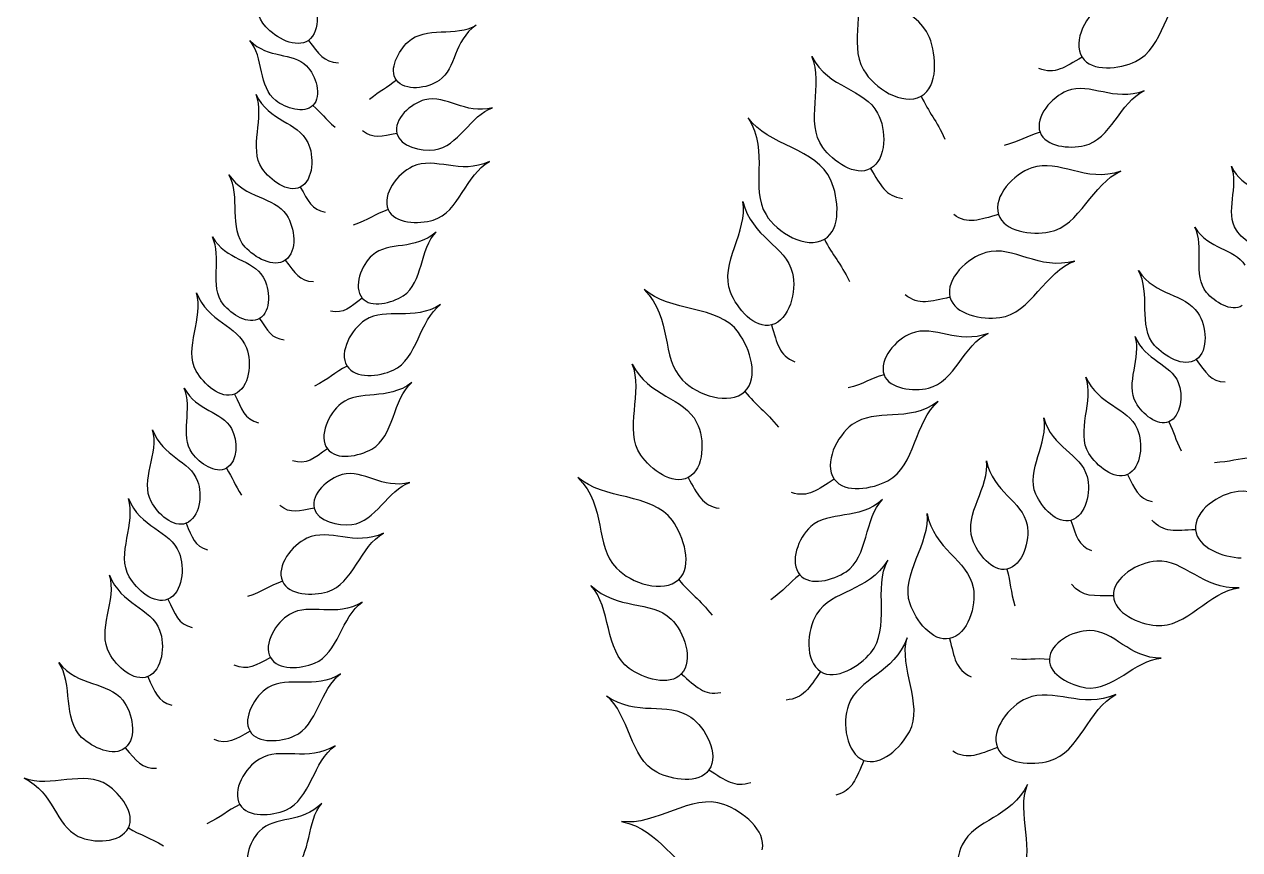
# Model space of a CAD drawing. Extents: x 5.1 to 68.9, y 5.1 to 68.9.
# Drawn here: x 27.29 to 39.26, y 47.22 to 55.35 of the extents above; entities that cross this region are included whole.
import ezdxf

# ---------------------------------------------------------------- set-up
doc = ezdxf.new("R2010")
doc.units = 0
doc.layers.add('View004', color=7, linetype='CONTINUOUS')

msp = doc.modelspace()

# ---------------------------------------------------------------- linework, layer by layer
at = {"layer": 'View004', "color": 1}
for p, q in [((30.088758, 55.190813), (30.088758, 55.190813)), ((37.706807, 55.025231), (37.706807, 55.025231)), ((30.955231, 54.799533), (30.955231, 54.799561)), ((36.122243, 54.641932), (36.122243, 54.641932)), ((30.133301, 54.550473), (30.133301, 54.550473)), ((30.95915, 54.275033), (30.95915, 54.275033)), ((37.293575, 54.285916), (37.293575, 54.285935)), ((35.623931, 53.928593), (35.623931, 53.928593)), ((30.009334, 53.747183), (30.009334, 53.747183)), ((30.874543, 53.525264), (30.874543, 53.525262)), ((36.883713, 53.476597), (36.883713, 53.476597)), ((35.169841, 53.233367), (35.169841, 53.233367)), ((29.861561, 53.027052), (29.861561, 53.027052)), ((36.406313, 52.662298), (36.406313, 52.662298)), ((30.618858, 52.654451), (30.618858, 52.654451)), ((29.607729, 52.452602), (29.607729, 52.452602)), ((34.648858, 52.38999), (34.648858, 52.38999)), ((30.469253, 51.984972), (30.469253, 51.984971)), ((38.830069, 52.048555), (38.830069, 52.048555)), ((35.757413, 51.899119), (35.757413, 51.899139)), ((29.362451, 51.708889), (29.362451, 51.708889)), ((34.386641, 51.734346), (34.386641, 51.734346)), ((38.561509, 51.435499), (38.561506, 51.435499)), ((30.276719, 51.169092), (30.276719, 51.169092)), ((29.282304, 50.978452), (29.282304, 50.978452)), ((33.826783, 50.886355), (33.826783, 50.886355)), ((35.266842, 50.871887), (35.266842, 50.871887)), ((38.153757, 50.917664), (38.153757, 50.917664)), ((30.145172, 50.585937), (30.145172, 50.585937)), ((28.884084, 50.436927), (28.884084, 50.436927)), ((37.59766, 50.465973), (37.59766, 50.465973)), ((38.82314, 50.373661), (38.82314, 50.373661)), ((34.927526, 49.929367), (34.927526, 49.929364)), ((36.967232, 49.985467), (36.967232, 49.985467)), ((29.833123, 49.866952), (29.833123, 49.86695)), ((33.735137, 49.883784), (33.735137, 49.883784)), ((28.705556, 49.689632), (28.705556, 49.689632)), ((38.015093, 49.722461), (38.015093, 49.722461)), ((36.401971, 49.301921), (36.401971, 49.301921)), ((29.715447, 49.114596), (29.715447, 49.114596)), ((37.384733, 49.09755), (37.384733, 49.09755)), ((33.760849, 48.953853), (33.760849, 48.953853)), ((35.131628, 48.978446), (35.131628, 48.978446)), ((28.507322, 48.9284), (28.507322, 48.9284)), ((29.514465, 48.389664), (29.514465, 48.389664)), ((36.873069, 48.229277), (36.873069, 48.229277)), ((28.284644, 48.225512), (28.284644, 48.225512)), ((34.033254, 48.009547), (34.033254, 48.009547)), ((35.558369, 48.103597), (35.558369, 48.103597)), ((29.413527, 47.667996), (29.413527, 47.667996)), ((28.316431, 47.438068), (28.316431, 47.438068))]:
    msp.add_line(p, q, dxfattribs=at)
for points in [[(29.668269, 55.323376), (29.493377, 55.511736), (29.621902, 55.858021), (29.491517, 56.073949)], [(35.406059, 55.859272), (35.611496, 55.50371), (35.397461, 55.175114), (35.554816, 54.900534)], [(36.203164, 55.220382), (36.07747, 55.53685), (35.590075, 55.580338), (35.406059, 55.859272)], [(30.096649, 55.661448), (30.186021, 55.532489), (30.216061, 55.282528), (30.088758, 55.190813)], [(38.23399, 54.983683), (38.51313, 55.114555), (38.525822, 55.557405), (38.767856, 55.738936)], [(37.909534, 55.552154), (37.752193, 55.448907), (37.606455, 55.184434), (37.706807, 55.025231)], [(30.088758, 55.190813), (29.969518, 55.104906), (29.768266, 55.215677), (29.668269, 55.323376)], [(31.070511, 55.176659), (31.237607, 55.334543), (31.54831, 55.222295), (31.740409, 55.34059)], [(31.740409, 55.34059), (31.513366, 55.181498), (31.550748, 54.919398), (31.376206, 54.796173)], [(29.767839, 54.597807), (29.596271, 54.727116), (29.651178, 55.030927), (29.512185, 55.189456)], [(29.512185, 55.189456), (29.694226, 55.005102), (29.92989, 55.080473), (30.070685, 54.938891)], [(30.088758, 55.190813), (30.191324, 55.060123), (30.23829, 54.974593), (30.383853, 54.971303)], [(30.955231, 54.799561), (30.877471, 54.905534), (30.974971, 55.086387), (31.070511, 55.176659)], [(36.122243, 54.641932), (36.292908, 54.73563), (36.275032, 55.039437), (36.203164, 55.220382)], [(30.070685, 54.938891), (30.163161, 54.845902), (30.224583, 54.644634), (30.133301, 54.550473)], [(35.152742, 54.137039), (34.974025, 54.378467), (35.168167, 54.763997), (35.044713, 55.031675)], [(35.044713, 55.031675), (35.215634, 54.712294), (35.561485, 54.71985), (35.694078, 54.474177)], [(37.706807, 55.025231), (37.534015, 54.925989), (37.44335, 54.851981), (37.279996, 54.913738)], [(37.706807, 55.025231), (37.800804, 54.876111), (38.074388, 54.908854), (38.23399, 54.983683)], [(35.554816, 54.900534), (35.658165, 54.720189), (35.940039, 54.541898), (36.122243, 54.641932)], [(30.955231, 54.799561), (30.863031, 54.722088), (30.793441, 54.696334), (30.692038, 54.607701)], [(31.376206, 54.796173), (31.261569, 54.715237), (31.038249, 54.686422), (30.955231, 54.799533)], [(37.560529, 54.692815), (37.409135, 54.634555), (37.238091, 54.438349), (37.293575, 54.285916)], [(38.317699, 54.693535), (38.019018, 54.577372), (37.791029, 54.781545), (37.560529, 54.692815)], [(37.730111, 54.154718), (37.989154, 54.214022), (38.08067, 54.58478), (38.317699, 54.693535)], [(29.634139, 53.929758), (29.496613, 54.13041), (29.665088, 54.436703), (29.57306, 54.656973)], [(29.57306, 54.656973), (29.701981, 54.393462), (29.982102, 54.389391), (30.082174, 54.186661)], [(30.133301, 54.550473), (30.047799, 54.462276), (29.865935, 54.523869), (29.767839, 54.597807)], [(31.236399, 54.605539), (31.097071, 54.569962), (30.926127, 54.414987), (30.95915, 54.275033)], [(31.903049, 54.527562), (31.628047, 54.456301), (31.448529, 54.659709), (31.236399, 54.605539)], [(36.122243, 54.641932), (36.197627, 54.480262), (36.274976, 54.402177), (36.355742, 54.219769)], [(30.133301, 54.550473), (30.219082, 54.477617), (30.253679, 54.417519), (30.35118, 54.337926)], [(31.329835, 54.114204), (31.564041, 54.139526), (31.683091, 54.456423), (31.903049, 54.527562)], [(35.694078, 54.474177), (35.781167, 54.312821), (35.783667, 54.018618), (35.623931, 53.928593)], [(35.233708, 53.813947), (35.098759, 54.12658), (34.610295, 54.155712), (34.418153, 54.42911)], [(34.418153, 54.42911), (34.633961, 54.079746), (34.429685, 53.744995), (34.595051, 53.475164)], [(30.95915, 54.275033), (30.809651, 54.246184), (30.725765, 54.215194), (30.623032, 54.300356)], [(30.95915, 54.275033), (30.990083, 54.143943), (31.195925, 54.099725), (31.329835, 54.114204)], [(37.293575, 54.285935), (37.159913, 54.247019), (37.090486, 54.196649), (36.940187, 54.156051)], [(37.293575, 54.285935), (37.345547, 54.143156), (37.582, 54.120808), (37.730111, 54.154718)], [(30.082174, 54.186661), (30.147903, 54.05351), (30.141261, 53.815336), (30.009334, 53.747183)], [(35.623931, 53.928593), (35.474311, 53.844269), (35.254926, 53.998999), (35.152742, 54.137039)], [(31.870559, 53.997406), (31.579902, 53.862414), (31.339345, 54.051616), (31.114977, 53.948374)], [(31.318564, 53.422179), (31.573294, 53.4979), (31.640955, 53.873742), (31.870559, 53.997406)], [(38.089431, 53.902561), (37.737912, 53.781475), (37.482898, 54.028517), (37.211663, 53.936156)], [(29.464948, 53.156679), (29.301309, 53.336671), (29.426379, 53.663101), (29.305133, 53.86874)], [(29.305133, 53.86874), (29.468831, 53.625303), (29.746884, 53.659524), (29.873703, 53.47236)], [(30.009334, 53.747183), (29.885763, 53.683347), (29.71277, 53.815032), (29.634139, 53.929758)], [(31.114977, 53.948374), (30.967612, 53.880566), (30.809442, 53.673844), (30.874543, 53.525264)], [(35.623931, 53.928593), (35.726119, 53.763517), (35.769584, 53.658095), (35.938218, 53.635412)], [(37.211663, 53.936156), (37.033516, 53.875496), (36.826321, 53.655823), (36.883713, 53.476597)], [(37.383796, 53.304649), (37.686781, 53.361626), (37.809717, 53.78726), (38.089431, 53.902561)], [(39.228121, 53.3212), (39.109372, 53.495262), (39.255877, 53.760256), (39.176575, 53.951225)], [(39.176575, 53.951225), (39.287752, 53.722732), (39.530384, 53.71868), (39.616686, 53.542889)], [(30.009334, 53.747183), (30.087174, 53.610577), (30.119245, 53.523978), (30.255053, 53.500654)], [(35.169841, 53.233367), (35.337675, 53.332046), (35.310869, 53.635195), (35.233708, 53.813947)], [(30.874543, 53.525262), (30.743637, 53.477892), (30.677567, 53.423194), (30.530167, 53.373084)], [(30.874543, 53.525262), (30.935522, 53.386092), (31.17292, 53.378883), (31.318564, 53.422179)], [(34.245802, 52.710948), (34.134036, 52.989759), (34.419467, 53.31357), (34.367811, 53.603785)], [(34.367811, 53.603785), (34.452297, 53.251534), (34.788791, 53.171276), (34.85486, 52.900036)], [(29.873703, 53.47236), (29.957, 53.349432), (29.982945, 53.112582), (29.861561, 53.027052)], [(34.595051, 53.475164), (34.703661, 53.297937), (34.990658, 53.128016), (35.169841, 53.233367)], [(36.883713, 53.476597), (36.691606, 53.423675), (36.585325, 53.374667), (36.442582, 53.475279)], [(36.883713, 53.476597), (36.937471, 53.308721), (37.210559, 53.272069), (37.383796, 53.304649)], [(29.25058, 52.59347), (29.11018, 52.767785), (29.243003, 53.060725), (29.14295, 53.256265)], [(29.14295, 53.256265), (29.279915, 53.023674), (29.53718, 53.039815), (29.643368, 52.860936)], [(31.34852, 53.304304), (31.134895, 53.117037), (30.883105, 53.218047), (30.717961, 53.074307)], [(31.022276, 52.677404), (31.220107, 52.805296), (31.184011, 53.141887), (31.34852, 53.304304)], [(38.932434, 52.710222), (38.792781, 52.877424), (38.91696, 53.164803), (38.816203, 53.35336)], [(38.816203, 53.35336), (38.953525, 53.129387), (39.203604, 53.149554), (39.310043, 52.977318)], [(39.552772, 53.162352), (39.445615, 53.10729), (39.296017, 53.22168), (39.228121, 53.3212)], [(29.861561, 53.027052), (29.747865, 52.946938), (29.558511, 53.053765), (29.464948, 53.156679)], [(35.169841, 53.233367), (35.249948, 53.073985), (35.329561, 52.99821), (35.415659, 52.818257)], [(37.634395, 53.018687), (37.276533, 52.91788), (37.036049, 53.179088), (36.759981, 53.102372)], [(29.861561, 53.027052), (29.957327, 52.902355), (30.000924, 52.820947), (30.138645, 52.816388)], [(30.717961, 53.074307), (30.609494, 52.9799), (30.526451, 52.764627), (30.618858, 52.654451)], [(36.759981, 53.102372), (36.578659, 53.051988), (36.359253, 52.844511), (36.406313, 52.662298)], [(36.895755, 52.462063), (37.201501, 52.501638), (37.348551, 52.919554), (37.634395, 53.018687)], [(34.85486, 52.900036), (34.898257, 52.721887), (34.826184, 52.436637), (34.648858, 52.38999)], [(38.421467, 52.186449), (38.254134, 52.374086), (38.386622, 52.710202), (38.263355, 52.923924)], [(38.263355, 52.923924), (38.430121, 52.670719), (38.717818, 52.703331), (38.847028, 52.508646)], [(29.643368, 52.860936), (29.713114, 52.74345), (29.72392, 52.524484), (29.607729, 52.452602)], [(28.984233, 51.93546), (28.857854, 52.159279), (29.063268, 52.46626), (28.986581, 52.70656)], [(28.986581, 52.70656), (29.098141, 52.417361), (29.392637, 52.387405), (29.4794, 52.164831)], [(30.618858, 52.654451), (30.705413, 52.551254), (30.909165, 52.604278), (31.022276, 52.677404)], [(34.323839, 52.315042), (34.124663, 52.59123), (33.641406, 52.514368), (33.39484, 52.739914)], [(33.39484, 52.739914), (33.680893, 52.445292), (33.553588, 52.074373), (33.773239, 51.846538)], [(34.648858, 52.38999), (34.482764, 52.346298), (34.309704, 52.551533), (34.245802, 52.710948)], [(36.406313, 52.662298), (36.211496, 52.620437), (36.102588, 52.577581), (35.965826, 52.686184)], [(36.406313, 52.662298), (36.450392, 52.491626), (36.720941, 52.439433), (36.895755, 52.462063)], [(39.282439, 52.579326), (39.177695, 52.511916), (39.012282, 52.614618), (38.932434, 52.710222)], [(29.607729, 52.452602), (29.498897, 52.385272), (29.330855, 52.493802), (29.25058, 52.59347)], [(30.618858, 52.654451), (30.49828, 52.561482), (30.437275, 52.496093), (30.307226, 52.52599)], [(31.389972, 52.590979), (31.1209, 52.416897), (30.856379, 52.570825), (30.64854, 52.437396)], [(30.923292, 51.944609), (31.165023, 52.055002), (31.179786, 52.436601), (31.389972, 52.590979)], [(29.607729, 52.452602), (29.68883, 52.332806), (29.724396, 52.255638), (29.850638, 52.243877)], [(30.64854, 52.437396), (30.512031, 52.349762), (30.38413, 52.123061), (30.469253, 51.984972)], [(38.847028, 52.508646), (38.931895, 52.380779), (38.956363, 52.135746), (38.830069, 52.048555)], [(34.386641, 51.734346), (34.529254, 51.866887), (34.437725, 52.157129), (34.323839, 52.315042)], [(34.648858, 52.38999), (34.705921, 52.20442), (34.721277, 52.091428), (34.878673, 52.026787)], [(36.024366, 52.306018), (35.872972, 52.247758), (35.701928, 52.051552), (35.757413, 51.899119)], [(36.781537, 52.306738), (36.482855, 52.190576), (36.254867, 52.394748), (36.024366, 52.306018)], [(36.193948, 51.767921), (36.452991, 51.827225), (36.544507, 52.197984), (36.781537, 52.306738)], [(38.237972, 51.622485), (38.127898, 51.810483), (38.2979, 52.073364), (38.229722, 52.27599)], [(38.229722, 52.27599), (38.328106, 52.032388), (38.578077, 52.010913), (38.654561, 51.823444)], [(38.830069, 52.048555), (38.711774, 51.966887), (38.517141, 52.079165), (38.421467, 52.186449)], [(29.4794, 52.164831), (29.536388, 52.018645), (29.50757, 51.76854), (29.362451, 51.708889)], [(30.469253, 51.984971), (30.346201, 51.919868), (30.288376, 51.856514), (30.149373, 51.786402)], [(30.469253, 51.984971), (30.548985, 51.855628), (30.78508, 51.881488), (30.923292, 51.944609)], [(33.361467, 51.107601), (33.189414, 51.353822), (33.394019, 51.733903), (33.277926, 52.004855)], [(33.277926, 52.004855), (33.440056, 51.680922), (33.785984, 51.679024), (33.911813, 51.42982)], [(38.830069, 52.048555), (38.927805, 51.918737), (38.972054, 51.834173), (39.114339, 51.828097)], [(29.362451, 51.708889), (29.226523, 51.653016), (29.056491, 51.807487), (28.984233, 51.93546)], [(31.105814, 51.822477), (30.863272, 51.63441), (30.598306, 51.759701), (30.410875, 51.615423)], [(30.713257, 51.167629), (30.934907, 51.292692), (30.917853, 51.658017), (31.105814, 51.822477)], [(33.773239, 51.846538), (33.917503, 51.696894), (34.234384, 51.592842), (34.386641, 51.734346)], [(35.757413, 51.899139), (35.62375, 51.860223), (35.554323, 51.809853), (35.404025, 51.769254)], [(35.757413, 51.899139), (35.809385, 51.75636), (36.045837, 51.734011), (36.193948, 51.767921)], [(37.774665, 51.123236), (37.641792, 51.336666), (37.829673, 51.645257), (37.74467, 51.876873)], [(37.74467, 51.876873), (37.865799, 51.598932), (38.154843, 51.581991), (38.24895, 51.368119)], [(38.654561, 51.823444), (38.704799, 51.700315), (38.683697, 51.487979), (38.561509, 51.435499)], [(28.944929, 51.126711), (28.81668, 51.299074), (28.954859, 51.575158), (28.86609, 51.766393)], [(28.86609, 51.766393), (28.9889, 51.538262), (29.23625, 51.544275), (29.331516, 51.368795)], [(29.362451, 51.708889), (29.431871, 51.557957), (29.457694, 51.46386), (29.598516, 51.426862)], [(34.386641, 51.734346), (34.499225, 51.595982), (34.593302, 51.539152), (34.716171, 51.381993)], [(30.410875, 51.615423), (30.287769, 51.520664), (30.184227, 51.293909), (30.276719, 51.169092)], [(36.291349, 51.637122), (35.991738, 51.416983), (35.674798, 51.577018), (35.443299, 51.408178)], [(35.795434, 50.856425), (36.06777, 51.000923), (36.058575, 51.44386), (36.291349, 51.637122)], [(38.561506, 51.435499), (38.447055, 51.386341), (38.300908, 51.514993), (38.237972, 51.622485)], [(37.251882, 50.723672), (37.150914, 50.953918), (37.381016, 51.232451), (37.330028, 51.473846)], [(37.330028, 51.473846), (37.410143, 51.181434), (37.693788, 51.123309), (37.756325, 50.898173)], [(28.541441, 50.650023), (28.429208, 50.856762), (28.621858, 51.134539), (28.555348, 51.355601)], [(28.555348, 51.355601), (28.653024, 51.089262), (28.922053, 51.057359), (28.998054, 50.852364)], [(29.331516, 51.368795), (29.394089, 51.253541), (29.396394, 51.043122), (29.282304, 50.978452)], [(33.911813, 51.42982), (33.994461, 51.266144), (33.98892, 50.971981), (33.826783, 50.886355)], [(35.443299, 51.408178), (35.291248, 51.297287), (35.158749, 51.025939), (35.266842, 50.871887)], [(38.24895, 51.368119), (38.310761, 51.227649), (38.293073, 50.982033), (38.153757, 50.917664)], [(38.561506, 51.435499), (38.61334, 51.333826), (38.622251, 51.264076), (38.68242, 51.151522)], [(29.282304, 50.978452), (29.175439, 50.917879), (29.018256, 51.028162), (28.944929, 51.126711)], [(30.276719, 51.169092), (30.140647, 51.076669), (30.07061, 51.010118), (29.932308, 51.05081)], [(30.276719, 51.169092), (30.363354, 51.052179), (30.586525, 51.096121), (30.713257, 51.167629)], [(33.826783, 50.886355), (33.674915, 50.806152), (33.45984, 50.966819), (33.361467, 51.107601)], [(38.153757, 50.917664), (38.023265, 50.857371), (37.850636, 51.001204), (37.774665, 51.123236)], [(36.627944, 50.279503), (36.540736, 50.526293), (36.800971, 50.797875), (36.76651, 51.052416)], [(36.76651, 51.052416), (36.827306, 50.742675), (37.117361, 50.660611), (37.165058, 50.422068)], [(39.382538, 51.082647), (39.243593, 51.074013), (39.164804, 51.040107), (39.00926, 51.033483)], [(29.282304, 50.978452), (29.344118, 50.884402), (29.360406, 50.816997), (29.43157, 50.713183)], [(30.42242, 50.916442), (30.283093, 50.880865), (30.112148, 50.725891), (30.145172, 50.585937)], [(31.08907, 50.838466), (30.814068, 50.767205), (30.63455, 50.970613), (30.42242, 50.916442)], [(33.672336, 50.46448), (33.47316, 50.740668), (32.989902, 50.663806), (32.743337, 50.889351)], [(32.743337, 50.889351), (33.029389, 50.594729), (32.902084, 50.223811), (33.121736, 49.995976)], [(33.826783, 50.886355), (33.924422, 50.718549), (33.96499, 50.611978), (34.132941, 50.584696)], [(35.266842, 50.871887), (35.099162, 50.764232), (35.012262, 50.685837), (34.846057, 50.739451)], [(35.266842, 50.871887), (35.368088, 50.727591), (35.639722, 50.773805), (35.795434, 50.856425)], [(37.756325, 50.898173), (37.797402, 50.750304), (37.744752, 50.509747), (37.59766, 50.465973)], [(38.153757, 50.917664), (38.227916, 50.773076), (38.257092, 50.682204), (38.396255, 50.651946)], [(28.998054, 50.852364), (29.047973, 50.717725), (29.017788, 50.489299), (28.884084, 50.436927)], [(30.515857, 50.425108), (30.750062, 50.450429), (30.869112, 50.767327), (31.08907, 50.838466)], [(39.243951, 50.750042), (39.056834, 50.729958), (38.80648, 50.561113), (38.82314, 50.373661)], [(40.092946, 50.524628), (39.723423, 50.48364), (39.528844, 50.780626), (39.243951, 50.750042)], [(28.324289, 49.911035), (28.194876, 50.133114), (28.396095, 50.442862), (28.316144, 50.682096)], [(28.316144, 50.682096), (28.431629, 50.394442), (28.726506, 50.368496), (28.81629, 50.147123)], [(28.884084, 50.436927), (28.758848, 50.387871), (28.605611, 50.531817), (28.541441, 50.650023)], [(35.743086, 50.67087), (35.504278, 50.457153), (35.219081, 50.568182), (35.034457, 50.404126)], [(35.38233, 49.959928), (35.604009, 50.106486), (35.559394, 50.485755), (35.743086, 50.67087)], [(37.59766, 50.465973), (37.459883, 50.424972), (37.309611, 50.592025), (37.251882, 50.723672)], [(30.145172, 50.585937), (29.995672, 50.557088), (29.911786, 50.526098), (29.809053, 50.61126)], [(30.145172, 50.585937), (30.176104, 50.454847), (30.381947, 50.410629), (30.515857, 50.425108)], [(36.013202, 49.644437), (35.91489, 49.930056), (36.217761, 50.24101), (36.180392, 50.535077)], [(36.180392, 50.535077), (36.247633, 50.177061), (36.581585, 50.079625), (36.634379, 49.803896)], [(28.884084, 50.436927), (28.945307, 50.297754), (28.967503, 50.211255), (29.0958, 50.175252)], [(30.829139, 50.339094), (30.538482, 50.204102), (30.297925, 50.393304), (30.073557, 50.290062)], [(33.735137, 49.883784), (33.877751, 50.016325), (33.786221, 50.306567), (33.672336, 50.46448)], [(35.034457, 50.404126), (34.913195, 50.296376), (34.822012, 50.052579), (34.927526, 49.929367)], [(37.165058, 50.422068), (37.19639, 50.265394), (37.123304, 50.019657), (36.967232, 49.985467)], [(37.59766, 50.465973), (37.650367, 50.312262), (37.666241, 50.21815), (37.799643, 50.168292)], [(38.82314, 50.373661), (38.624102, 50.364189), (38.509656, 50.339701), (38.392474, 50.469188)], [(30.073557, 50.290062), (29.926192, 50.222254), (29.768022, 50.015532), (29.833123, 49.866952)], [(30.277144, 49.763866), (30.531874, 49.839588), (30.599535, 50.21543), (30.829139, 50.339094)], [(36.967232, 49.985467), (36.821042, 49.953445), (36.677805, 50.138397), (36.627944, 50.279503)], [(38.82314, 50.373661), (38.838744, 50.19808), (39.097131, 50.102388), (39.273294, 50.096154)], [(28.81629, 50.147123), (28.875262, 50.001727), (28.849849, 49.751252), (28.705556, 49.689632)], [(35.793197, 50.072761), (35.598353, 49.756117), (35.244496, 49.785229), (35.093475, 49.541731)], [(35.62724, 49.162883), (35.825254, 49.399182), (35.650178, 49.806154), (35.793197, 50.072761)], [(38.44202, 50.06479), (38.259868, 50.055115), (38.00875, 49.904759), (38.015093, 49.722461)], [(39.25197, 49.802321), (38.892183, 49.781931), (38.719353, 50.079526), (38.44202, 50.06479)], [(28.129104, 49.154971), (28.002725, 49.37879), (28.208139, 49.685771), (28.131452, 49.926072)], [(28.131452, 49.926072), (28.243012, 49.636872), (28.537508, 49.606916), (28.624271, 49.384342)], [(28.705556, 49.689632), (28.570401, 49.631914), (28.398282, 49.784057), (28.324289, 49.911035)], [(33.121736, 49.995976), (33.266, 49.846332), (33.582882, 49.74228), (33.735137, 49.883784)], [(34.927526, 49.929364), (34.816064, 49.84596), (34.768767, 49.774402), (34.642323, 49.683574)], [(34.927526, 49.929364), (35.026358, 49.813956), (35.255583, 49.876126), (35.38233, 49.959928)], [(36.967232, 49.985467), (37.005314, 49.853745), (36.999998, 49.769427), (37.04545, 49.622976)], [(29.833123, 49.86695), (29.702217, 49.819586), (29.636147, 49.764882), (29.488747, 49.714771)], [(29.833123, 49.86695), (29.894102, 49.727779), (30.1315, 49.720571), (30.277144, 49.763866)], [(33.248433, 49.007687), (33.004265, 49.182641), (33.070764, 49.609142), (32.871141, 49.826036)], [(32.871141, 49.826036), (33.131805, 49.574495), (33.458659, 49.687793), (33.660229, 49.494647)], [(33.735137, 49.883784), (33.847722, 49.74542), (33.9418, 49.68859), (34.064668, 49.531431)], [(36.634379, 49.803896), (36.669057, 49.622798), (36.582405, 49.339904), (36.401971, 49.301921)], [(38.015093, 49.722461), (37.821957, 49.723679), (37.709911, 49.70595), (37.603251, 49.837389)], [(38.436301, 49.430384), (38.733934, 49.403753), (38.960688, 49.76842), (39.25197, 49.802321)], [(28.705556, 49.689632), (28.777023, 49.539658), (28.804125, 49.445921), (28.945436, 49.410843)], [(38.015093, 49.722461), (38.021034, 49.551708), (38.266125, 49.44561), (38.436301, 49.430384)], [(30.619696, 49.659246), (30.355554, 49.502964), (30.108322, 49.660387), (29.90433, 49.540663)], [(30.148379, 49.05859), (30.383921, 49.154973), (30.412657, 49.519566), (30.619696, 49.659246)], [(36.401971, 49.301921), (36.232966, 49.266343), (36.069412, 49.48113), (36.013202, 49.644437)], [(29.90433, 49.540663), (29.770347, 49.462031), (29.639279, 49.249994), (29.715447, 49.114596)], [(33.660229, 49.494647), (33.792623, 49.367791), (33.885263, 49.088543), (33.760849, 48.953853)], [(35.093475, 49.541731), (34.994281, 49.381803), (34.973541, 49.080546), (35.131628, 48.978446)], [(28.624271, 49.384342), (28.681259, 49.238157), (28.652441, 48.988051), (28.507322, 48.9284)], [(35.98388, 49.309475), (35.857411, 48.959856), (35.505018, 48.916489), (35.406601, 48.647392)], [(36.006189, 48.384855), (36.15208, 48.656447), (35.897993, 49.019376), (35.98388, 49.309475)], [(37.780225, 49.38113), (37.618007, 49.381249), (37.387818, 49.259738), (37.384733, 49.09755)], [(38.486926, 49.109319), (38.166452, 49.108419), (38.027207, 49.380953), (37.780225, 49.38113)], [(36.401971, 49.301921), (36.450004, 49.112686), (36.459777, 48.998432), (36.614628, 48.925638)], [(27.856256, 48.329756), (27.669198, 48.506042), (27.774359, 48.860123), (27.629872, 49.066881)], [(27.629872, 49.066881), (27.822162, 48.823762), (28.112298, 48.882469), (28.261151, 48.695628)], [(28.507322, 48.9284), (28.371394, 48.872527), (28.201362, 49.026998), (28.129104, 49.154971)], [(29.715447, 49.114596), (29.568892, 49.039904), (29.491087, 48.982627), (29.358955, 49.040283)], [(29.715447, 49.114596), (29.786792, 48.987773), (30.013705, 49.003481), (30.148379, 49.05859)], [(35.131628, 48.978446), (35.279703, 48.882811), (35.514024, 49.027775), (35.62724, 49.162883)], [(37.384733, 49.09755), (37.246022, 49.10934), (37.163119, 49.087326), (37.00828, 49.10355)], [(37.384733, 49.09755), (37.381853, 48.945634), (37.594416, 48.839696), (37.744808, 48.818038)], [(37.744808, 48.818038), (38.007839, 48.780154), (38.22664, 49.093144), (38.486926, 49.109319)], [(30.40649, 48.95411), (30.145856, 48.792045), (29.895216, 48.94398), (29.693912, 48.81979)], [(29.948526, 48.343213), (30.181886, 48.444763), (30.20258, 48.8099), (30.40649, 48.95411)], [(33.760849, 48.953853), (33.644315, 48.827693), (33.388039, 48.907653), (33.248433, 49.007687)], [(33.760849, 48.953853), (33.908755, 48.828089), (33.982467, 48.741086), (34.149927, 48.771234)], [(35.131628, 48.978446), (35.016735, 48.81564), (34.965692, 48.710321), (34.791525, 48.697503)], [(28.507322, 48.9284), (28.576742, 48.777468), (28.602565, 48.683371), (28.743387, 48.646373)], [(38.040541, 48.751014), (37.699922, 48.601996), (37.425831, 48.827686), (37.162921, 48.713769)], [(29.693912, 48.81979), (29.561694, 48.738224), (29.43533, 48.52335), (29.514465, 48.389664)], [(33.518544, 47.986256), (33.250987, 48.122785), (33.253049, 48.554434), (33.023274, 48.739085)], [(33.023274, 48.739085), (33.318579, 48.529291), (33.624848, 48.69013), (33.853002, 48.529251)], [(37.162921, 48.713769), (36.99024, 48.63895), (36.801421, 48.403296), (36.873069, 48.229277)], [(37.385381, 48.098186), (37.68279, 48.179393), (37.771028, 48.613549), (38.040541, 48.751014)], [(28.261151, 48.695628), (28.35892, 48.572912), (28.405551, 48.325508), (28.284644, 48.225512)], [(35.406601, 48.647392), (35.341959, 48.47065), (35.382839, 48.171461), (35.558369, 48.103597)], [(33.853002, 48.529251), (34.002855, 48.423589), (34.136158, 48.161306), (34.033254, 48.009547)], [(29.514465, 48.389664), (29.369591, 48.311759), (29.293067, 48.252782), (29.159696, 48.307512)], [(29.514465, 48.389664), (29.588587, 48.264444), (29.815099, 48.285148), (29.948526, 48.343213)], [(35.558369, 48.103597), (35.722782, 48.040032), (35.922774, 48.229568), (36.006189, 48.384855)], [(28.284644, 48.225512), (28.171394, 48.13185), (27.963208, 48.228962), (27.856256, 48.329756)], [(30.35134, 48.247196), (30.077359, 48.080946), (29.817388, 48.242456), (29.605788, 48.11506)], [(29.866213, 47.614554), (30.111027, 47.71793), (30.136789, 48.098944), (30.35134, 48.247196)], [(36.873069, 48.229277), (36.685851, 48.161047), (36.583864, 48.103634), (36.433478, 48.192417)], [(36.873069, 48.229277), (36.940179, 48.06628), (37.215333, 48.051753), (37.385381, 48.098186)], [(28.284644, 48.225512), (28.395692, 48.101949), (28.448254, 48.01974), (28.593713, 48.026158)], [(29.605788, 48.11506), (29.466807, 48.0314), (29.332422, 47.808482), (29.413527, 47.667996)], [(28.110389, 47.860271), (27.884297, 48.014856), (27.539654, 47.824775), (27.291533, 47.928111)], [(34.033254, 48.009547), (33.936867, 47.867399), (33.671523, 47.908192), (33.518544, 47.986256)], [(34.033254, 48.009547), (34.198282, 47.907281), (34.28416, 47.832262), (34.44524, 47.887079)], [(35.558369, 48.103597), (35.478939, 47.92085), (35.450351, 47.807358), (35.282418, 47.759432)], [(27.291533, 47.928111), (27.588387, 47.783295), (27.593329, 47.467909), (27.821712, 47.355496)], [(28.316431, 47.438068), (28.388147, 47.57728), (28.239661, 47.771886), (28.110389, 47.860271)], [(34.180654, 47.669475), (33.861034, 47.786921), (33.503529, 47.452803), (33.172971, 47.50176)], [(37.169748, 47.86714), (37.006687, 47.533016), (36.651678, 47.527507), (36.525103, 47.27045)], [(37.093246, 46.94542), (37.267291, 47.19989), (37.05339, 47.587864), (37.169748, 47.86714)], [(29.413527, 47.667996), (29.288649, 47.606469), (29.229021, 47.544809), (29.088052, 47.478735)], [(29.413527, 47.667996), (29.489494, 47.536407), (29.726238, 47.555447), (29.866213, 47.614554)], [(30.220142, 47.678995), (30.019535, 47.477845), (29.761547, 47.56177), (29.606398, 47.407295)], [(29.936605, 47.031658), (30.125428, 47.172508), (30.066877, 47.505928), (30.220142, 47.678995)], [(34.557644, 47.223346), (34.601672, 47.412997), (34.363402, 47.602326), (34.180654, 47.669475)], [(27.821712, 47.355496), (27.971712, 47.281661), (28.239865, 47.289444), (28.316431, 47.438068)], [(28.316431, 47.438068), (28.439383, 47.364119), (28.526075, 47.346806), (28.66194, 47.261443)], [(29.606398, 47.407295), (29.504495, 47.305838), (29.436051, 47.085487), (29.535628, 46.981746)], [(33.172971, 47.50176), (33.574908, 47.417649), (33.676955, 47.039003), (33.986488, 46.973087)], [(36.525103, 47.27045), (36.441967, 47.101618), (36.450682, 46.799774), (36.617966, 46.713564)]]:
    msp.add_open_spline(points, degree=3, dxfattribs=at)

doc.saveas('drawing.dxf')
